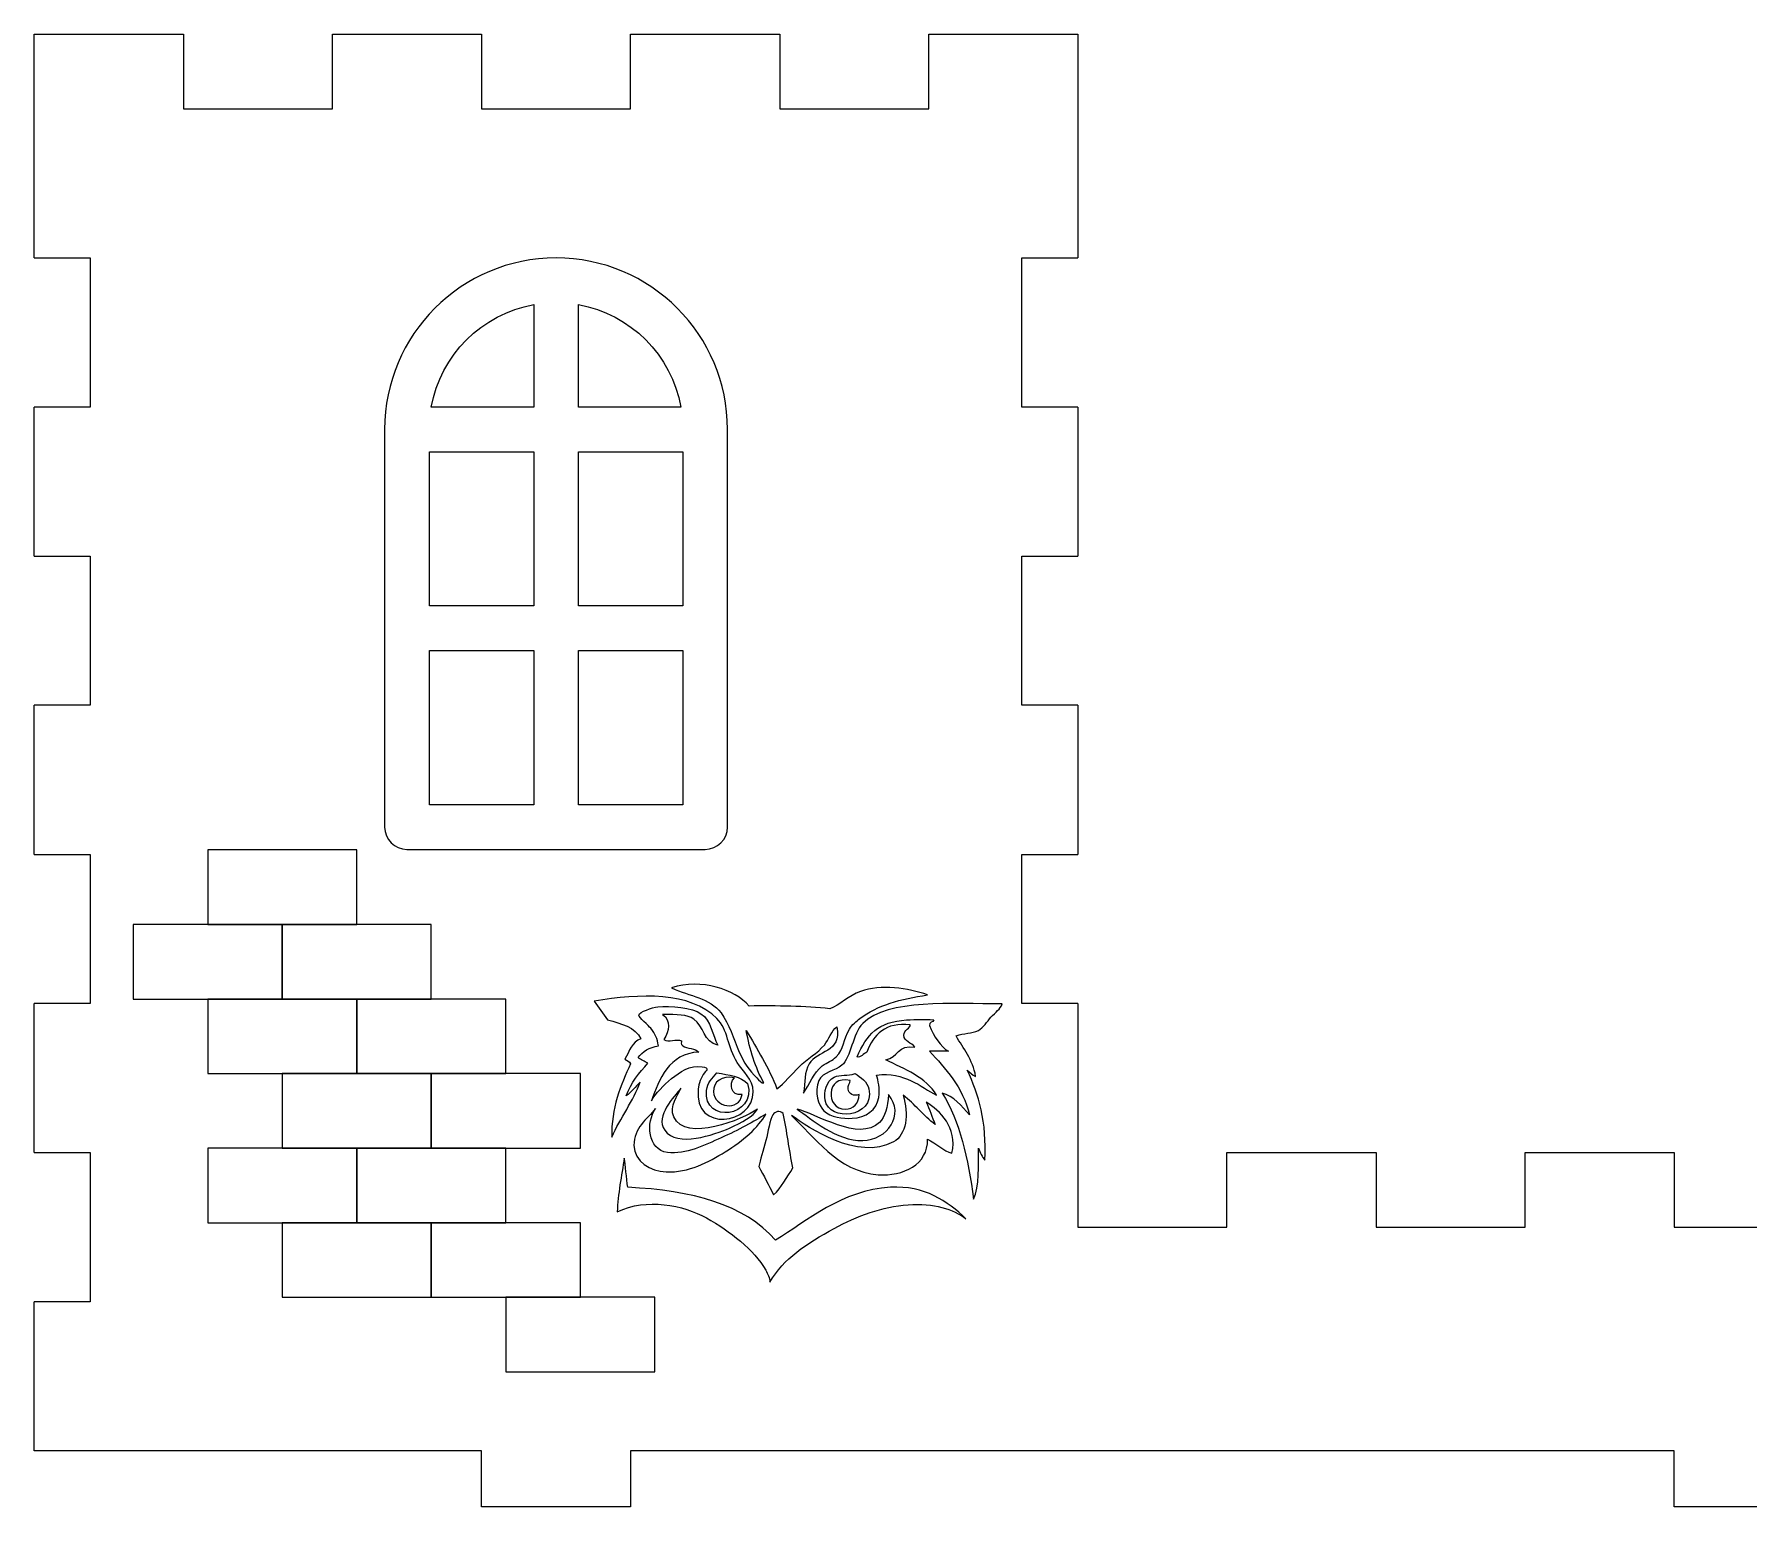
# Model space of a CAD drawing. Header units: millimetres. Extents: x -185 to 297, y -94 to 197.
# Drawn here: x 64.3 to 179.3, y 95.3 to 194 of the extents above; entities that cross this region are included whole.
import ezdxf

# ---------------------------------------------------------------- set-up
doc = ezdxf.new("R2010")
doc.units = ezdxf.units.MM
doc.header["$MEASUREMENT"] = 0
doc.layers.add('layer 1', color=7, linetype='Continuous')

msp = doc.modelspace()

# ---------------------------------------------------------------- linework, layer by layer
at = {"layer": 'layer 1', "color": 250, "lineweight": 20}
for points in [[(75.893, 134.337), (85.893, 134.337), (85.893, 139.337), (75.893, 139.337), (75.893, 134.337)], [(70.893, 129.337), (80.893, 129.337), (80.893, 134.337), (70.893, 134.337), (70.893, 129.337)], [(80.893, 129.337), (90.893, 129.337), (90.893, 134.337), (80.893, 134.337), (80.893, 129.337)], [(75.893, 124.337), (85.893, 124.337), (85.893, 129.337), (75.893, 129.337), (75.893, 124.337)], [(85.893, 124.337), (95.893, 124.337), (95.893, 129.337), (85.893, 129.337), (85.893, 124.337)], [(80.893, 119.337), (90.893, 119.337), (90.893, 124.337), (80.893, 124.337), (80.893, 119.337)], [(90.893, 119.337), (100.893, 119.337), (100.893, 124.337), (90.893, 124.337), (90.893, 119.337)], [(75.893, 114.337), (85.893, 114.337), (85.893, 119.337), (75.893, 119.337), (75.893, 114.337)], [(85.893, 114.337), (95.893, 114.337), (95.893, 119.337), (85.893, 119.337), (85.893, 114.337)], [(80.893, 109.337), (90.893, 109.337), (90.893, 114.337), (80.893, 114.337), (80.893, 109.337)], [(90.893, 109.337), (100.893, 109.337), (100.893, 114.337), (90.893, 114.337), (90.893, 109.337)], [(95.893, 104.337), (105.893, 104.337), (105.893, 109.337), (95.893, 109.337), (95.893, 104.337)]]:
    msp.add_lwpolyline(points, close=True, dxfattribs=at)
at = {"layer": 'layer 1', "color": 240, "lineweight": 9}
for points, knots in [([(64.2616, 194.0414), (64.2616, 194.0414), (74.2616, 194.0414), (74.2616, 194.0414), (74.2616, 194.0414), (74.2616, 194.0414), (74.2616, 189.0414), (74.2616, 189.0414)], [0, 0, 0, 0, 0.33333333, 0.33333333, 0.33333333, 0.33333333, 1, 1, 1, 1]), ([(84.2616, 194.0414), (84.2616, 194.0414), (94.2616, 194.0414), (94.2616, 194.0414), (94.2616, 194.0414), (94.2616, 194.0414), (94.2616, 189.0414), (94.2616, 189.0414)], [0, 0, 0, 0, 0.33333333, 0.33333333, 0.33333333, 0.33333333, 1, 1, 1, 1]), ([(104.2616, 194.0414), (104.2616, 194.0414), (114.2616, 194.0414), (114.2616, 194.0414), (114.2616, 194.0414), (114.2616, 194.0414), (114.2616, 189.0414), (114.2616, 189.0414)], [0, 0, 0, 0, 0.33333333, 0.33333333, 0.33333333, 0.33333333, 1, 1, 1, 1]), ([(124.2616, 194.0414), (124.2616, 194.0414), (134.2616, 194.0414), (134.2616, 194.0414), (134.2616, 194.0414), (134.2616, 194.0414), (134.2616, 189.0414), (134.2616, 189.0414)], [0, 0, 0, 0, 0.33333333, 0.33333333, 0.33333333, 0.33333333, 1, 1, 1, 1]), ([(64.2616, 179.0414), (64.2616, 179.0414), (68.0116, 179.0414), (68.0116, 179.0414), (68.0116, 179.0414), (68.0116, 179.0414), (68.0116, 169.0414), (68.0116, 169.0414), (68.0116, 169.0414), (68.0116, 169.0414), (64.2616, 169.0414), (64.2616, 169.0414)], [0, 0, 0, 0, 0.25, 0.25, 0.25, 0.25, 0.5, 0.5, 0.5, 0.5, 1, 1, 1, 1]), ([(130.5116, 169.0414), (130.5116, 169.0414), (130.5116, 179.0414), (130.5116, 179.0414), (130.5116, 179.0414), (130.5116, 179.0414), (134.2616, 179.0414), (134.2616, 179.0414)], [0, 0, 0, 0, 0.33333333, 0.33333333, 0.33333333, 0.33333333, 1, 1, 1, 1]), ([(64.2616, 159.0414), (64.2616, 159.0414), (68.0116, 159.0414), (68.0116, 159.0414), (68.0116, 159.0414), (68.0116, 159.0414), (68.0116, 149.0414), (68.0116, 149.0414), (68.0116, 149.0414), (68.0116, 149.0414), (64.2616, 149.0414), (64.2616, 149.0414)], [0, 0, 0, 0, 0.25, 0.25, 0.25, 0.25, 0.5, 0.5, 0.5, 0.5, 1, 1, 1, 1]), ([(130.5116, 149.0414), (130.5116, 149.0414), (130.5116, 159.0414), (130.5116, 159.0414), (130.5116, 159.0414), (130.5116, 159.0414), (134.2616, 159.0414), (134.2616, 159.0414)], [0, 0, 0, 0, 0.33333333, 0.33333333, 0.33333333, 0.33333333, 1, 1, 1, 1]), ([(64.2616, 139.0414), (64.2616, 139.0414), (68.0116, 139.0414), (68.0116, 139.0414), (68.0116, 139.0414), (68.0116, 139.0414), (68.0116, 129.0414), (68.0116, 129.0414), (68.0116, 129.0414), (68.0116, 129.0414), (64.2616, 129.0414), (64.2616, 129.0414)], [0, 0, 0, 0, 0.25, 0.25, 0.25, 0.25, 0.5, 0.5, 0.5, 0.5, 1, 1, 1, 1]), ([(130.5116, 129.0414), (130.5116, 129.0414), (130.5116, 139.0414), (130.5116, 139.0414), (130.5116, 139.0414), (130.5116, 139.0414), (134.2616, 139.0414), (134.2616, 139.0414)], [0, 0, 0, 0, 0.33333333, 0.33333333, 0.33333333, 0.33333333, 1, 1, 1, 1]), ([(64.2616, 119.0414), (64.2616, 119.0414), (68.0116, 119.0414), (68.0116, 119.0414), (68.0116, 119.0414), (68.0116, 119.0414), (68.0116, 109.0414), (68.0116, 109.0414), (68.0116, 109.0414), (68.0116, 109.0414), (64.2616, 109.0414), (64.2616, 109.0414)], [0, 0, 0, 0, 0.25, 0.25, 0.25, 0.25, 0.5, 0.5, 0.5, 0.5, 1, 1, 1, 1]), ([(144.2616, 119.0414), (144.2616, 119.0414), (154.2616, 119.0414), (154.2616, 119.0414), (154.2616, 119.0414), (154.2616, 119.0414), (154.2616, 114.0414), (154.2616, 114.0414)], [0, 0, 0, 0, 0.33333333, 0.33333333, 0.33333333, 0.33333333, 1, 1, 1, 1]), ([(164.2616, 119.0414), (164.2616, 119.0414), (174.2616, 119.0414), (174.2616, 119.0414), (174.2616, 119.0414), (174.2616, 119.0414), (174.2616, 114.0414), (174.2616, 114.0414)], [0, 0, 0, 0, 0.33333333, 0.33333333, 0.33333333, 0.33333333, 1, 1, 1, 1]), ([(94.2616, 99.0414), (94.2616, 99.0414), (64.2616, 99.0414), (64.2616, 99.0414), (64.2616, 99.0414), (64.2616, 99.0414), (64.2616, 109.0414), (64.2616, 109.0414)], [0, 0, 0, 0, 0.33333333, 0.33333333, 0.33333333, 0.33333333, 1, 1, 1, 1]), ([(104.2616, 99.0414), (104.2616, 99.0414), (104.2616, 95.2914), (104.2616, 95.2914), (104.2616, 95.2914), (104.2616, 95.2914), (94.2616, 95.2914), (94.2616, 95.2914), (94.2616, 95.2914), (94.2616, 95.2914), (94.2616, 99.0414), (94.2616, 99.0414)], [0, 0, 0, 0, 0.25, 0.25, 0.25, 0.25, 0.5, 0.5, 0.5, 0.5, 1, 1, 1, 1]), ([(184.2616, 99.0414), (184.2616, 99.0414), (184.2616, 95.2914), (184.2616, 95.2914), (184.2616, 95.2914), (184.2616, 95.2914), (174.2616, 95.2914), (174.2616, 95.2914), (174.2616, 95.2914), (174.2616, 95.2914), (174.2616, 99.0414), (174.2616, 99.0414)], [0, 0, 0, 0, 0.25, 0.25, 0.25, 0.25, 0.5, 0.5, 0.5, 0.5, 1, 1, 1, 1])]:
    msp.add_open_spline(points, degree=3, knots=knots, dxfattribs=at)
for points in [[(64.2616, 189.0414), (64.2616, 189.0414), (64.2616, 194.0414), (64.2616, 194.0414)], [(84.2616, 189.0414), (84.2616, 189.0414), (84.2616, 194.0414), (84.2616, 194.0414)], [(104.2616, 189.0414), (104.2616, 189.0414), (104.2616, 194.0414), (104.2616, 194.0414)], [(124.2616, 189.0414), (124.2616, 189.0414), (124.2616, 194.0414), (124.2616, 194.0414)], [(64.2616, 179.0414), (64.2616, 179.0414), (64.2616, 189.0414), (64.2616, 189.0414)], [(74.2616, 189.0414), (74.2616, 189.0414), (84.2616, 189.0414), (84.2616, 189.0414)], [(94.2616, 189.0414), (94.2616, 189.0414), (104.2616, 189.0414), (104.2616, 189.0414)], [(114.2616, 189.0414), (114.2616, 189.0414), (124.2616, 189.0414), (124.2616, 189.0414)], [(134.2616, 189.0414), (134.2616, 189.0414), (134.2616, 179.0414), (134.2616, 179.0414)], [(64.2616, 159.0414), (64.2616, 159.0414), (64.2616, 169.0414), (64.2616, 169.0414)], [(134.2616, 169.0414), (134.2616, 169.0414), (130.5116, 169.0414), (130.5116, 169.0414)], [(134.2616, 169.0414), (134.2616, 169.0414), (134.2616, 159.0414), (134.2616, 159.0414)], [(64.2616, 139.0414), (64.2616, 139.0414), (64.2616, 149.0414), (64.2616, 149.0414)], [(134.2616, 149.0414), (134.2616, 149.0414), (130.5116, 149.0414), (130.5116, 149.0414)], [(134.2616, 149.0414), (134.2616, 149.0414), (134.2616, 139.0414), (134.2616, 139.0414)], [(64.2616, 119.0414), (64.2616, 119.0414), (64.2616, 129.0414), (64.2616, 129.0414)], [(134.2616, 129.0414), (134.2616, 129.0414), (130.5116, 129.0414), (130.5116, 129.0414)], [(134.2616, 129.0414), (134.2616, 129.0414), (134.2616, 114.0414), (134.2616, 114.0414)], [(144.2616, 114.0414), (144.2616, 114.0414), (144.2616, 119.0414), (144.2616, 119.0414)], [(164.2616, 114.0414), (164.2616, 114.0414), (164.2616, 119.0414), (164.2616, 119.0414)], [(134.2616, 114.0414), (134.2616, 114.0414), (144.2616, 114.0414), (144.2616, 114.0414)], [(154.2616, 114.0414), (154.2616, 114.0414), (164.2616, 114.0414), (164.2616, 114.0414)], [(174.2616, 114.0414), (174.2616, 114.0414), (184.2616, 114.0414), (184.2616, 114.0414)], [(134.2616, 99.0414), (134.2616, 99.0414), (104.2616, 99.0414), (104.2616, 99.0414)], [(174.2616, 99.0414), (174.2616, 99.0414), (134.2616, 99.0414), (134.2616, 99.0414)]]:
    msp.add_open_spline(points, degree=3, dxfattribs=at)
at = {"layer": 'layer 1', "color": 250, "lineweight": 9}
msp.add_open_spline([(99.2616, 179.0414), (105.6124, 179.0414), (110.7616, 173.892), (110.7616, 167.5413), (110.7616, 167.5413), (110.7616, 167.5413), (110.7616, 167.5413), (110.7616, 167.5413), (110.7616, 167.5413), (110.7616, 167.5413), (110.7616, 140.8746), (110.7616, 140.8746), (110.7616, 140.8746), (110.7616, 140.0484), (110.0878, 139.3746), (109.2616, 139.3746), (109.2616, 139.3746), (109.2616, 139.3746), (89.2616, 139.3746), (89.2616, 139.3746), (89.2616, 139.3746), (88.4354, 139.3746), (87.7616, 140.0484), (87.7616, 140.8746), (87.7616, 140.8746), (87.7616, 140.8746), (87.7616, 167.5413), (87.7616, 167.5413), (87.7616, 167.5413), (87.7616, 173.892), (92.9108, 179.0414), (99.2616, 179.0414)], degree=3, knots=[0, 0, 0, 0, 0.11111111, 0.11111111, 0.11111111, 0.11111111, 0.22222222, 0.22222222, 0.22222222, 0.22222222, 0.33333333, 0.33333333, 0.33333333, 0.33333333, 0.44444444, 0.44444444, 0.44444444, 0.44444444, 0.55555556, 0.55555556, 0.55555556, 0.55555556, 0.66666667, 0.66666667, 0.66666667, 0.66666667, 0.77777778, 0.77777778, 0.77777778, 0.77777778, 1, 1, 1, 1], dxfattribs=at)
at = {"layer": 'layer 1', "color": 240, "lineweight": 20}
for points, knots in [([(97.7616, 169.0413), (97.7616, 169.0413), (97.7616, 175.9095), (97.7616, 175.9095), (97.7616, 175.9095), (94.2691, 175.2878), (91.5151, 172.5338), (90.8935, 169.0413), (90.8935, 169.0413), (90.8935, 169.0413), (97.7616, 169.0413), (97.7616, 169.0413)], [0, 0, 0, 0, 0.25, 0.25, 0.25, 0.25, 0.5, 0.5, 0.5, 0.5, 1, 1, 1, 1]), ([(100.7616, 169.0413), (100.7616, 169.0413), (107.6297, 169.0413), (107.6297, 169.0413), (107.6297, 169.0413), (107.0081, 172.5338), (104.2541, 175.2878), (100.7616, 175.9095), (100.7616, 175.9095), (100.7616, 175.9095), (100.7616, 169.0413), (100.7616, 169.0413)], [0, 0, 0, 0, 0.25, 0.25, 0.25, 0.25, 0.5, 0.5, 0.5, 0.5, 1, 1, 1, 1]), ([(97.7616, 155.708), (97.7616, 155.708), (97.7616, 166.0413), (97.7616, 166.0413), (97.7616, 166.0413), (97.7616, 166.0413), (90.7616, 166.0413), (90.7616, 166.0413), (90.7616, 166.0413), (90.7616, 166.0413), (90.7616, 155.708), (90.7616, 155.708), (90.7616, 155.708), (90.7616, 155.708), (97.7616, 155.708), (97.7616, 155.708)], [0, 0, 0, 0, 0.2, 0.2, 0.2, 0.2, 0.4, 0.4, 0.4, 0.4, 0.6, 0.6, 0.6, 0.6, 1, 1, 1, 1]), ([(107.7616, 155.708), (107.7616, 155.708), (107.7616, 166.0413), (107.7616, 166.0413), (107.7616, 166.0413), (107.7616, 166.0413), (100.7616, 166.0413), (100.7616, 166.0413), (100.7616, 166.0413), (100.7616, 166.0413), (100.7616, 155.708), (100.7616, 155.708), (100.7616, 155.708), (100.7616, 155.708), (107.7616, 155.708), (107.7616, 155.708)], [0, 0, 0, 0, 0.2, 0.2, 0.2, 0.2, 0.4, 0.4, 0.4, 0.4, 0.6, 0.6, 0.6, 0.6, 1, 1, 1, 1]), ([(97.7616, 152.708), (97.7616, 152.708), (90.7616, 152.708), (90.7616, 152.708), (90.7616, 152.708), (90.7616, 152.708), (90.7616, 142.3746), (90.7616, 142.3746), (90.7616, 142.3746), (90.7616, 142.3746), (97.7616, 142.3746), (97.7616, 142.3746), (97.7616, 142.3746), (97.7616, 142.3746), (97.7616, 152.708), (97.7616, 152.708)], [0, 0, 0, 0, 0.2, 0.2, 0.2, 0.2, 0.4, 0.4, 0.4, 0.4, 0.6, 0.6, 0.6, 0.6, 1, 1, 1, 1]), ([(107.7616, 152.708), (107.7616, 152.708), (100.7616, 152.708), (100.7616, 152.708), (100.7616, 152.708), (100.7616, 152.708), (100.7616, 142.3746), (100.7616, 142.3746), (100.7616, 142.3746), (100.7616, 142.3746), (107.7616, 142.3746), (107.7616, 142.3746), (107.7616, 142.3746), (107.7616, 142.3746), (107.7616, 152.708), (107.7616, 152.708)], [0, 0, 0, 0, 0.2, 0.2, 0.2, 0.2, 0.4, 0.4, 0.4, 0.4, 0.6, 0.6, 0.6, 0.6, 1, 1, 1, 1])]:
    msp.add_open_spline(points, degree=3, knots=knots, dxfattribs=at)
at = {"layer": 'layer 1', "color": 250}
for points, knots in [([(124.1781, 129.6193), (122.3853, 129.3374), (120.8048, 128.9358), (119.6413, 128.0298), (119.6413, 128.0298), (119.4226, 127.8581), (119.1013, 127.599), (118.9401, 127.3286), (118.9401, 127.3286), (118.5068, 126.6031), (118.5862, 126.0006), (118.0519, 125.4573), (118.0519, 125.4573), (117.7838, 125.186), (117.4567, 125.1156), (117.1166, 124.8493), (117.1166, 124.8493), (116.5255, 124.3868), (116.2696, 123.612), (115.8535, 123.0258), (115.8535, 123.0258), (115.9999, 123.7967), (115.8948, 124.4201), (116.2283, 124.9893), (116.2283, 124.9893), (116.7587, 125.8994), (118.4437, 125.7197), (118.0987, 127.4686), (118.0987, 127.4686), (117.7207, 127.2088), (117.5708, 126.6274), (117.2566, 126.2524), (117.2566, 126.2524), (116.8074, 125.7165), (116.0989, 125.3286), (115.5732, 124.8032), (115.5732, 124.8032), (115.0293, 124.259), (114.5985, 123.7231), (114.0761, 123.306), (114.0761, 123.306), (113.5296, 124.7545), (112.7556, 125.9763), (112.0186, 127.2348), (112.0186, 127.2348), (112.2566, 125.9141), (112.6365, 124.7343), (113.1878, 123.727), (113.1878, 123.727), (113.0834, 123.634), (112.8601, 123.914), (112.7207, 124.054), (112.7207, 124.054), (112.2284, 124.5457), (111.8623, 125.0598), (111.5506, 125.7853), (111.5506, 125.7853), (111.1806, 126.6467), (110.8609, 127.697), (110.3346, 128.404), (110.3346, 128.404), (109.5685, 129.4347), (108.2423, 129.5139), (107.0148, 130.0873), (107.0148, 130.0873), (109.0018, 130.7318), (111.2463, 129.9918), (112.2057, 128.871), (112.2057, 128.871), (114.0882, 128.8832), (115.9621, 128.8873), (117.6307, 128.684), (117.6307, 128.684), (118.2906, 128.9213), (118.8947, 129.5748), (119.6881, 129.8532), (119.6881, 129.8532), (121.0267, 130.3237), (122.9003, 130.088), (124.1781, 129.6193)], [0, 0, 0, 0, 0.04761905, 0.04761905, 0.04761905, 0.04761905, 0.0952381, 0.0952381, 0.0952381, 0.0952381, 0.14285714, 0.14285714, 0.14285714, 0.14285714, 0.19047619, 0.19047619, 0.19047619, 0.19047619, 0.23809524, 0.23809524, 0.23809524, 0.23809524, 0.28571429, 0.28571429, 0.28571429, 0.28571429, 0.33333333, 0.33333333, 0.33333333, 0.33333333, 0.38095238, 0.38095238, 0.38095238, 0.38095238, 0.42857143, 0.42857143, 0.42857143, 0.42857143, 0.47619048, 0.47619048, 0.47619048, 0.47619048, 0.52380952, 0.52380952, 0.52380952, 0.52380952, 0.57142857, 0.57142857, 0.57142857, 0.57142857, 0.61904762, 0.61904762, 0.61904762, 0.61904762, 0.66666667, 0.66666667, 0.66666667, 0.66666667, 0.71428571, 0.71428571, 0.71428571, 0.71428571, 0.76190476, 0.76190476, 0.76190476, 0.76190476, 0.80952381, 0.80952381, 0.80952381, 0.80952381, 0.85714286, 0.85714286, 0.85714286, 0.85714286, 0.9047619, 0.9047619, 0.9047619, 0.9047619, 1, 1, 1, 1]), ([(104.9105, 123.7738), (104.4547, 122.5447), (103.5706, 121.3399), (102.9933, 120.0791), (102.9933, 120.0791), (102.9479, 121.995), (103.6126, 123.6055), (104.2555, 124.9893), (104.2555, 124.9893), (104.2215, 125.1893), (103.9924, 125.195), (103.8816, 125.3171), (103.8816, 125.3171), (104.1779, 125.8305), (104.3381, 126.4815), (104.9567, 126.6727), (104.9567, 126.6727), (104.5761, 127.4613), (103.6378, 127.692), (102.7121, 127.9366), (102.7121, 127.9366), (102.4328, 128.3746), (102.122, 128.7804), (101.8232, 129.199), (101.8232, 129.199), (104.8928, 129.7058), (108.2563, 129.8467), (110.0546, 128.0296), (110.0546, 128.0296), (110.7794, 127.2977), (110.7881, 126.0865), (111.4108, 125.0832), (111.4108, 125.0832), (111.7981, 124.4598), (112.4756, 123.9813), (112.4862, 123.119), (112.4862, 123.119), (112.5121, 120.936), (108.4968, 120.3341), (108.7924, 123.3058), (108.7924, 123.3058), (108.8255, 123.6459), (108.9956, 124.1181), (109.2125, 124.3811), (109.2125, 124.3811), (109.3736, 124.578), (109.5696, 124.7238), (109.0725, 124.803), (109.0725, 124.803), (108.2287, 124.9359), (107.5438, 124.4355), (107.0143, 124.007), (107.0143, 124.007), (106.441, 123.5431), (105.9599, 123.029), (105.6588, 122.5107), (105.6588, 122.5107), (106.177, 123.956), (106.828, 125.6752), (108.8386, 125.7851), (108.8386, 125.7851), (108.6013, 126.0468), (108.0522, 125.9965), (107.7623, 126.2054), (107.7623, 126.2054), (107.6127, 126.3219), (107.6774, 126.4693), (107.6692, 126.5333), (107.6692, 126.5333), (107.3228, 126.6929), (106.7924, 126.3956), (106.5009, 126.6265), (106.5009, 126.6265), (106.8612, 127.2047), (106.9939, 127.8937), (106.4061, 128.3108), (106.4061, 128.3108), (107.424, 128.2823), (108.0208, 128.3131), (108.5113, 127.9828), (108.5113, 127.9828), (109.1615, 127.5455), (109.1567, 126.4232), (110.1016, 126.2524), (110.1016, 126.2524), (109.7608, 126.9065), (109.6701, 127.88), (108.9786, 128.3576), (108.9786, 128.3576), (108.4151, 128.7464), (106.925, 128.9025), (106.079, 128.8249), (106.079, 128.8249), (105.7145, 128.7909), (104.8394, 128.4556), (104.8166, 128.2628), (104.8166, 128.2628), (104.799, 128.1189), (105.4781, 127.5423), (105.6117, 127.3755), (105.6117, 127.3755), (105.9236, 126.9853), (106.062, 126.7098), (106.1261, 126.2054), (106.1261, 126.2054), (105.5204, 126.0945), (105.0716, 125.8264), (104.7698, 125.4112), (104.7698, 125.4112), (104.9681, 125.2661), (105.185, 125.139), (105.424, 125.0362), (105.424, 125.0362), (104.8506, 124.3942), (104.2775, 123.7513), (103.9745, 122.8387), (103.9745, 122.8387), (104.3147, 123.1222), (104.603, 123.4582), (104.9105, 123.7738)], [0, 0, 0, 0, 0.03225806, 0.03225806, 0.03225806, 0.03225806, 0.06451613, 0.06451613, 0.06451613, 0.06451613, 0.09677419, 0.09677419, 0.09677419, 0.09677419, 0.12903226, 0.12903226, 0.12903226, 0.12903226, 0.16129032, 0.16129032, 0.16129032, 0.16129032, 0.19354839, 0.19354839, 0.19354839, 0.19354839, 0.22580645, 0.22580645, 0.22580645, 0.22580645, 0.25806452, 0.25806452, 0.25806452, 0.25806452, 0.29032258, 0.29032258, 0.29032258, 0.29032258, 0.32258065, 0.32258065, 0.32258065, 0.32258065, 0.35483871, 0.35483871, 0.35483871, 0.35483871, 0.38709677, 0.38709677, 0.38709677, 0.38709677, 0.41935484, 0.41935484, 0.41935484, 0.41935484, 0.4516129, 0.4516129, 0.4516129, 0.4516129, 0.48387097, 0.48387097, 0.48387097, 0.48387097, 0.51612903, 0.51612903, 0.51612903, 0.51612903, 0.5483871, 0.5483871, 0.5483871, 0.5483871, 0.58064516, 0.58064516, 0.58064516, 0.58064516, 0.61290323, 0.61290323, 0.61290323, 0.61290323, 0.64516129, 0.64516129, 0.64516129, 0.64516129, 0.67741935, 0.67741935, 0.67741935, 0.67741935, 0.70967742, 0.70967742, 0.70967742, 0.70967742, 0.74193548, 0.74193548, 0.74193548, 0.74193548, 0.77419355, 0.77419355, 0.77419355, 0.77419355, 0.80645161, 0.80645161, 0.80645161, 0.80645161, 0.83870968, 0.83870968, 0.83870968, 0.83870968, 0.87096774, 0.87096774, 0.87096774, 0.87096774, 0.90322581, 0.90322581, 0.90322581, 0.90322581, 0.93548387, 0.93548387, 0.93548387, 0.93548387, 1, 1, 1, 1]), ([(129.1826, 129.0117), (129.074, 128.6837), (128.7325, 128.44), (128.4337, 128.1235), (128.4337, 128.1235), (128.1633, 127.8359), (127.926, 127.397), (127.5925, 127.2343), (127.5925, 127.2343), (127.1511, 127.0197), (126.6142, 127.0716), (126.0953, 126.8602), (126.0953, 126.8602), (126.5883, 126.0116), (127.2117, 125.296), (127.4054, 124.1477), (127.4054, 124.1477), (127.1672, 124.2376), (127.0402, 124.4376), (126.8442, 124.5689), (126.8442, 124.5689), (127.6037, 122.9275), (128.1761, 121.0991), (128.0134, 118.5356), (128.0134, 118.5356), (127.8443, 118.772), (127.6935, 119.0263), (127.5925, 119.3309), (127.5925, 119.3309), (127.5736, 118.2255), (127.6749, 116.768), (127.2652, 115.917), (127.2652, 115.917), (126.9025, 118.6256), (126.3631, 121.1568), (125.16, 123.0255), (125.16, 123.0255), (125.9121, 122.8724), (126.4871, 122.1389), (126.9835, 121.5754), (126.9835, 121.5754), (126.5681, 123.4359), (125.3284, 124.7217), (124.3188, 125.8319), (124.3188, 125.8319), (124.3188, 125.8319), (125.5818, 125.8319), (125.5818, 125.8319), (125.5818, 125.8319), (125.0757, 126.1363), (124.5811, 126.8579), (124.3188, 127.5614), (124.3188, 127.5614), (124.2798, 127.8182), (124.5559, 127.7615), (124.5997, 127.9364), (124.5997, 127.9364), (123.9568, 127.9995), (123.4613, 127.9745), (122.7755, 127.9364), (122.7755, 127.9364), (120.858, 127.8279), (120.0896, 126.9566), (119.4547, 125.4578), (119.4547, 125.4578), (119.6693, 125.3841), (119.9034, 125.6942), (120.1098, 125.7849), (120.1098, 125.7849), (120.5195, 126.9242), (121.3981, 127.823), (123.0093, 127.6084), (123.0093, 127.6084), (123.0539, 127.4117), (122.5811, 127.2497), (122.5875, 126.9072), (122.5875, 126.9072), (122.598, 126.4716), (123.0888, 126.4335), (123.3366, 126.1112), (123.3366, 126.1112), (122.1877, 126.3249), (122.2037, 125.3745), (121.3715, 125.27), (121.3715, 125.27), (122.6483, 124.6134), (124.0808, 124.113), (124.7859, 122.8853), (124.7859, 122.8853), (123.7259, 123.4343), (122.6304, 124.4837), (120.7641, 124.2415), (120.7641, 124.2415), (120.8702, 123.8968), (120.9859, 123.3283), (120.9042, 122.7446), (120.9042, 122.7446), (120.785, 121.8855), (120.0386, 121.3955), (119.1276, 121.3422), (119.1276, 121.3422), (118.518, 121.3057), (117.6612, 121.4053), (117.2102, 121.857), (117.2102, 121.857), (116.8678, 122.1988), (116.548, 123.0976), (116.8831, 123.8677), (116.8831, 123.8677), (117.1349, 124.4513), (117.9966, 124.542), (118.4258, 124.8959), (118.4258, 124.8959), (119.0459, 125.4084), (119.1641, 127.0376), (119.8288, 127.7016), (119.8288, 127.7016), (121.4993, 129.3728), (125.8701, 129.0067), (129.1826, 129.0117)], [0, 0, 0, 0, 0.03225806, 0.03225806, 0.03225806, 0.03225806, 0.06451613, 0.06451613, 0.06451613, 0.06451613, 0.09677419, 0.09677419, 0.09677419, 0.09677419, 0.12903226, 0.12903226, 0.12903226, 0.12903226, 0.16129032, 0.16129032, 0.16129032, 0.16129032, 0.19354839, 0.19354839, 0.19354839, 0.19354839, 0.22580645, 0.22580645, 0.22580645, 0.22580645, 0.25806452, 0.25806452, 0.25806452, 0.25806452, 0.29032258, 0.29032258, 0.29032258, 0.29032258, 0.32258065, 0.32258065, 0.32258065, 0.32258065, 0.35483871, 0.35483871, 0.35483871, 0.35483871, 0.38709677, 0.38709677, 0.38709677, 0.38709677, 0.41935484, 0.41935484, 0.41935484, 0.41935484, 0.4516129, 0.4516129, 0.4516129, 0.4516129, 0.48387097, 0.48387097, 0.48387097, 0.48387097, 0.51612903, 0.51612903, 0.51612903, 0.51612903, 0.5483871, 0.5483871, 0.5483871, 0.5483871, 0.58064516, 0.58064516, 0.58064516, 0.58064516, 0.61290323, 0.61290323, 0.61290323, 0.61290323, 0.64516129, 0.64516129, 0.64516129, 0.64516129, 0.67741935, 0.67741935, 0.67741935, 0.67741935, 0.70967742, 0.70967742, 0.70967742, 0.70967742, 0.74193548, 0.74193548, 0.74193548, 0.74193548, 0.77419355, 0.77419355, 0.77419355, 0.77419355, 0.80645161, 0.80645161, 0.80645161, 0.80645161, 0.83870968, 0.83870968, 0.83870968, 0.83870968, 0.87096774, 0.87096774, 0.87096774, 0.87096774, 0.90322581, 0.90322581, 0.90322581, 0.90322581, 0.93548387, 0.93548387, 0.93548387, 0.93548387, 1, 1, 1, 1]), ([(109.3527, 123.2128), (109.1032, 120.9481), (112.743, 121.3886), (112.112, 123.6799), (112.112, 123.6799), (111.6417, 124.1302), (110.8637, 124.2718), (110.0546, 124.3811), (110.0546, 124.3811), (109.7349, 124.0361), (109.4094, 123.727), (109.3527, 123.2128)], [0, 0, 0, 0, 0.25, 0.25, 0.25, 0.25, 0.5, 0.5, 0.5, 0.5, 1, 1, 1, 1]), ([(111.2236, 124.054), (110.8494, 123.668), (110.9757, 122.8217), (111.7384, 122.9319), (111.7384, 122.9319), (111.5522, 121.7717), (109.8437, 122.0664), (109.8212, 123.119), (109.8212, 123.119), (109.8058, 123.766), (110.3693, 124.2574), (111.2236, 124.054)], [0, 0, 0, 0, 0.25, 0.25, 0.25, 0.25, 0.5, 0.5, 0.5, 0.5, 1, 1, 1, 1]), ([(117.9114, 124.1009), (117.4014, 123.8376), (117.2054, 123.0797), (117.3034, 122.5575), (117.3034, 122.5575), (117.5804, 121.0806), (120.628, 121.3567), (120.25, 123.3065), (120.25, 123.3065), (120.16, 123.7664), (119.6661, 124.1194), (119.314, 124.3347), (119.314, 124.3347), (118.8394, 124.1454), (118.3041, 124.304), (117.9114, 124.1009)], [0, 0, 0, 0, 0.2, 0.2, 0.2, 0.2, 0.4, 0.4, 0.4, 0.4, 0.6, 0.6, 0.6, 0.6, 1, 1, 1, 1]), ([(118.9869, 123.8674), (118.9869, 123.6707), (118.8079, 123.5785), (118.8467, 123.3065), (118.8467, 123.3065), (118.8945, 122.9737), (119.2119, 122.7898), (119.595, 122.9323), (119.595, 122.9323), (119.5722, 122.3145), (119.1827, 121.9583), (118.6596, 121.9502), (118.6596, 121.9502), (117.3303, 121.9282), (117.3309, 124.2893), (118.9869, 123.8674)], [0, 0, 0, 0, 0.2, 0.2, 0.2, 0.2, 0.4, 0.4, 0.4, 0.4, 0.6, 0.6, 0.6, 0.6, 1, 1, 1, 1]), ([(107.6226, 123.3528), (107.4759, 122.8816), (106.8121, 122.1869), (107.1546, 121.4354), (107.1546, 121.4354), (107.9586, 119.6733), (111.8258, 121.2823), (112.7666, 121.9504), (112.7666, 121.9504), (112.5091, 121.4671), (111.7237, 121.0452), (110.8963, 120.6872), (110.8963, 120.6872), (109.8882, 120.2508), (107.3699, 119.3488), (106.5472, 120.5462), (106.5472, 120.5462), (105.8922, 121.4994), (107.1927, 122.7754), (107.6226, 123.3528)], [0, 0, 0, 0, 0.16666667, 0.16666667, 0.16666667, 0.16666667, 0.33333333, 0.33333333, 0.33333333, 0.33333333, 0.5, 0.5, 0.5, 0.5, 0.66666667, 0.66666667, 0.66666667, 0.66666667, 1, 1, 1, 1]), ([(105.939, 121.9966), (105.2823, 121.0711), (105.3918, 119.2187), (106.7334, 119.0502), (106.7334, 119.0502), (107.9698, 118.8946), (109.2492, 119.5384), (110.3351, 120.0323), (110.3351, 120.0323), (111.4905, 120.5586), (112.5617, 121.1205), (113.3285, 121.6227), (113.3285, 121.6227), (112.8612, 120.7432), (111.7843, 119.8177), (110.6151, 119.097), (110.6151, 119.097), (109.5042, 118.4121), (108.1553, 117.6841), (106.6402, 117.7408), (106.6402, 117.7408), (105.5738, 117.7805), (104.5132, 118.447), (104.4889, 119.5182), (104.4889, 119.5182), (104.4623, 120.7181), (105.3764, 121.2711), (105.939, 121.9966)], [0, 0, 0, 0, 0.125, 0.125, 0.125, 0.125, 0.25, 0.25, 0.25, 0.25, 0.375, 0.375, 0.375, 0.375, 0.5, 0.5, 0.5, 0.5, 0.625, 0.625, 0.625, 0.625, 0.75, 0.75, 0.75, 0.75, 1, 1, 1, 1]), ([(122.5413, 122.8853), (123.3178, 122.2904), (123.9185, 121.5194), (124.6927, 120.921), (124.6927, 120.921), (124.4806, 121.4102), (124.3218, 121.9534), (124.0844, 122.4173), (124.0844, 122.4173), (125.0085, 121.8458), (126.21, 120.7477), (125.8148, 119.0029), (125.8148, 119.0029), (125.2814, 119.1422), (124.7299, 119.6628), (124.1785, 119.9389), (124.1785, 119.9389), (124.2327, 118.2457), (122.5324, 117.4321), (120.8578, 117.5535), (120.8578, 117.5535), (118.177, 117.7479), (116.4886, 120.185), (115.0587, 121.5284), (115.0587, 121.5284), (116.181, 120.7324), (119.4999, 118.4596), (121.8863, 119.7518), (121.8863, 119.7518), (122.781, 120.2368), (122.9152, 121.6142), (122.5413, 122.8853)], [0, 0, 0, 0, 0.11111111, 0.11111111, 0.11111111, 0.11111111, 0.22222222, 0.22222222, 0.22222222, 0.22222222, 0.33333333, 0.33333333, 0.33333333, 0.33333333, 0.44444444, 0.44444444, 0.44444444, 0.44444444, 0.55555556, 0.55555556, 0.55555556, 0.55555556, 0.66666667, 0.66666667, 0.66666667, 0.66666667, 0.77777778, 0.77777778, 0.77777778, 0.77777778, 1, 1, 1, 1]), ([(121.5592, 122.9321), (122.6951, 121.5669), (121.483, 119.8916), (119.8288, 119.8448), (119.8288, 119.8448), (118.0975, 119.7968), (116.3617, 121.3199), (115.433, 121.95), (115.433, 121.95), (116.6743, 121.6934), (119.5835, 119.7225), (120.951, 121.0608), (120.951, 121.0608), (121.3299, 121.431), (121.5243, 122.0804), (121.5592, 122.9321)], [0, 0, 0, 0, 0.2, 0.2, 0.2, 0.2, 0.4, 0.4, 0.4, 0.4, 0.6, 0.6, 0.6, 0.6, 1, 1, 1, 1]), ([(114.497, 121.6693), (114.7529, 120.4911), (114.8906, 119.1941), (115.153, 118.0208), (115.153, 118.0208), (114.7385, 117.3901), (114.3823, 116.7017), (113.8422, 116.1972), (113.8422, 116.1972), (113.5498, 116.8709), (113.1853, 117.4734), (112.8607, 118.1147), (112.8607, 118.1147), (112.9684, 118.5342), (113.1433, 119.1762), (113.3287, 119.845), (113.3287, 119.845), (113.4956, 120.4514), (113.5968, 121.2522), (113.7958, 121.5754), (113.7958, 121.5754), (113.9416, 121.8109), (114.2574, 121.8749), (114.497, 121.6693)], [0, 0, 0, 0, 0.14285714, 0.14285714, 0.14285714, 0.14285714, 0.28571429, 0.28571429, 0.28571429, 0.28571429, 0.42857143, 0.42857143, 0.42857143, 0.42857143, 0.57142857, 0.57142857, 0.57142857, 0.57142857, 0.71428571, 0.71428571, 0.71428571, 0.71428571, 1, 1, 1, 1]), ([(113.6092, 110.3515), (113.5961, 110.6221), (113.46, 110.9184), (113.3281, 111.1475), (113.3281, 111.1475), (112.5298, 112.5345), (110.9362, 113.7725), (109.3525, 114.6544), (109.3525, 114.6544), (107.7793, 115.5311), (105.3445, 116.0129), (103.3672, 115.0746), (103.3672, 115.0746), (103.3931, 116.2179), (103.6716, 117.5133), (103.8343, 118.6761), (103.8343, 118.6761), (103.9259, 118.2049), (103.972, 117.3288), (104.0684, 116.7118), (104.0684, 116.7118), (108.3589, 116.5126), (111.9032, 115.5669), (113.9831, 113.1581), (113.9831, 113.1581), (116.1007, 114.4714), (118.4308, 116.5094), (121.6997, 116.7118), (121.6997, 116.7118), (123.9644, 116.8518), (125.5297, 115.7659), (126.7499, 114.6073), (126.7499, 114.6073), (125.8988, 115.2559), (124.613, 115.6599), (122.8689, 115.5426), (122.8689, 115.5426), (121.1539, 115.4283), (119.4391, 114.7847), (117.9112, 113.9523), (117.9112, 113.9523), (116.0917, 112.9612), (114.4908, 111.9233), (113.6092, 110.3515)], [0, 0, 0, 0, 0.08333333, 0.08333333, 0.08333333, 0.08333333, 0.16666667, 0.16666667, 0.16666667, 0.16666667, 0.25, 0.25, 0.25, 0.25, 0.33333333, 0.33333333, 0.33333333, 0.33333333, 0.41666667, 0.41666667, 0.41666667, 0.41666667, 0.5, 0.5, 0.5, 0.5, 0.58333333, 0.58333333, 0.58333333, 0.58333333, 0.66666667, 0.66666667, 0.66666667, 0.66666667, 0.75, 0.75, 0.75, 0.75, 0.83333333, 0.83333333, 0.83333333, 0.83333333, 1, 1, 1, 1])]:
    msp.add_open_spline(points, degree=3, knots=knots, dxfattribs=at)

doc.saveas('drawing.dxf')
